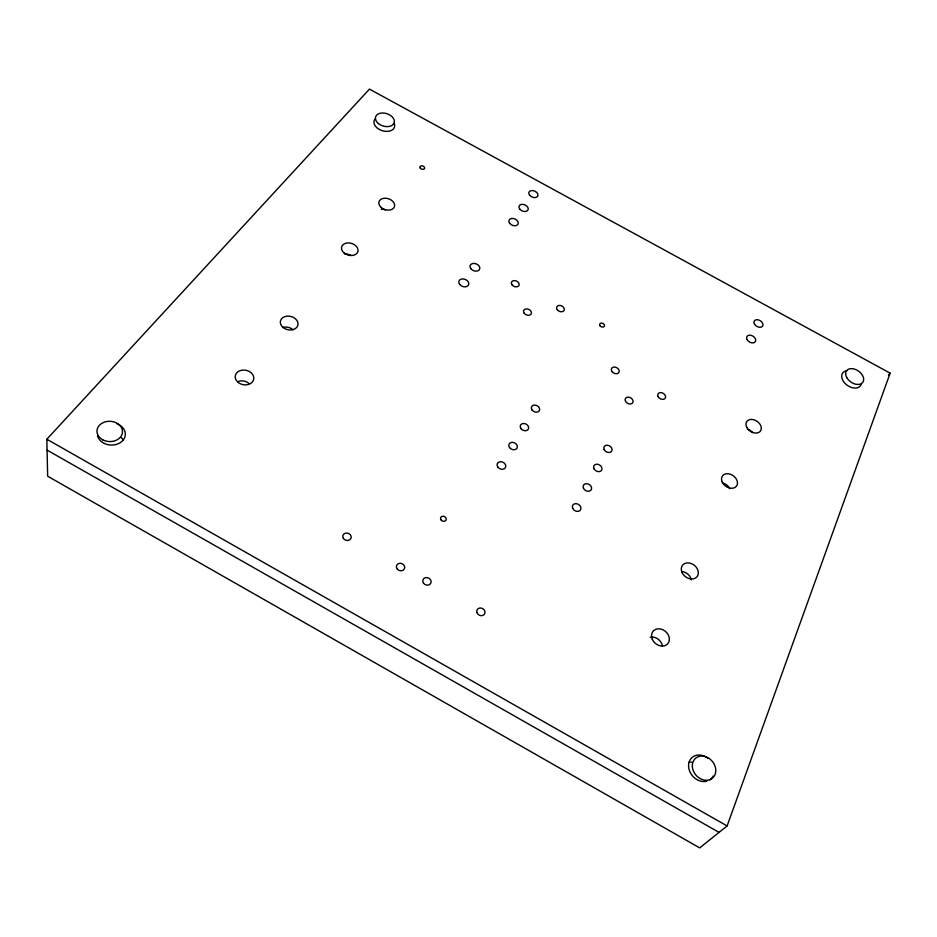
<?xml version="1.0" encoding="UTF-8"?>
<svg xmlns="http://www.w3.org/2000/svg" width="937" height="937" viewBox="0 0 937 937"><rect width="100%" height="100%" fill="white"/><g stroke="black" fill="none" stroke-linecap="round" stroke-linejoin="round"><path stroke-width="1.41" d="M727.112 825.93L890.15 373.16L369.459 89.109L46.85 439.242L47.646 476.195L699.716 847.891L727.112 825.93L46.85 439.242M888.463 375.187L890.15 373.16M47.084 450.111L719.054 832.396M381.406 209.349A8.046 5.681 17.7 0 1 385.458 209.876M344.711 254.009A8.351 6.09 16.3 0 1 350.93 255.379M723.282 483.164A8.597 6.442 35.6 0 1 729.818 488.692M747.339 429.087A8.281 5.985 34.4 0 1 752.552 432.636M282.541 327.563A8.878 6.782 13.4 0 1 293.082 329.754M238.209 381.441A9.265 7.309 10.6 0 1 249.242 383.631M121.341 437.649A13.832 11.057 2.2 0 1 123.297 440.085M681.632 571.5A9.136 7.203 38.3 0 1 691.342 579.944M650.196 637.195A9.534 7.789 40.9 0 1 662.447 645.944M688.543 762.519A14.137 11.654 50.1 0 1 691.705 762.144M394.254 123.461A10.682 7.109 17.7 0 1 383.256 130.981A10.682 7.109 17.7 0 1 375.175 118.87M861.126 384.533A10.951 7.355 35.1 0 1 845.443 383.807A10.951 7.355 35.1 0 1 846.767 370.736M117.184 423.911A13.996 11.127 2.6 0 1 121.705 441.596A13.996 11.127 2.6 0 1 99.263 439.336M98.69 438.457A13.996 11.127 2.6 0 1 97.577 435.658M706.931 781.177A14.301 11.748 49.7 0 1 688.566 765.213A14.301 11.748 49.7 0 1 707.845 758.256M713.139 776.047A14.301 11.748 49.7 0 1 709.766 779.889M282.869 327.271A8.972 6.817 13.5 0 0 297.72 325.713A8.972 6.817 13.5 0 0 286.921 316.156A8.972 6.817 13.5 0 0 282.869 327.271M344.02 252.943A8.445 6.114 16.4 0 0 357.793 251.795A8.445 6.114 16.4 0 0 347.463 242.929A8.445 6.114 16.4 0 0 344.02 252.943M381.336 207.592A8.128 5.692 17.8 0 0 394.465 206.679A8.128 5.692 17.8 0 0 384.416 198.222A8.128 5.692 17.8 0 0 381.336 207.592M420.291 168.156A2.46 1.675 19 0 0 424.414 168.73A2.46 1.675 19 0 0 422.177 165.826A2.46 1.675 19 0 0 420.291 168.156M509.705 223.369A4.908 3.408 22.5 0 0 517.856 224.435A4.908 3.408 22.5 0 0 513.148 218.473A4.908 3.408 22.5 0 0 509.705 223.369M519.789 209.162A4.861 3.338 22.7 0 0 527.824 210.239A4.861 3.338 22.7 0 0 523.151 204.371A4.861 3.338 22.7 0 0 519.789 209.162M529.639 195.271A4.802 3.256 22.9 0 0 537.569 196.36A4.802 3.256 22.9 0 0 532.919 190.598A4.802 3.256 22.9 0 0 529.639 195.271M459.634 284.356A5.165 3.76 21.2 0 0 468.289 285.363A5.165 3.76 21.2 0 0 463.452 278.957A5.165 3.76 21.2 0 0 459.634 284.356M470.819 268.696A5.107 3.678 21.5 0 0 479.346 269.727A5.107 3.678 21.5 0 0 474.544 263.438A5.107 3.678 21.5 0 0 470.819 268.696M512.059 284.883A4.076 2.94 23.2 0 0 518.817 285.68A4.076 2.94 23.2 0 0 514.905 280.62A4.076 2.94 23.2 0 0 512.059 284.883M532.111 410.078A4.345 3.338 26.3 0 0 539.29 410.746A4.345 3.338 26.3 0 0 535.074 405.1A4.345 3.338 26.3 0 0 532.111 410.078M524.263 313.309A4.123 3.01 24.1 0 0 531.092 314.082A4.123 3.01 24.1 0 0 527.109 308.905A4.123 3.01 24.1 0 0 524.263 313.309M557.304 309.796A4.076 2.952 25.3 0 0 564.015 310.557A4.076 2.952 25.3 0 0 560.01 305.45A4.076 2.952 25.3 0 0 557.304 309.796M497.84 467.094A4.509 3.619 26.1 0 0 505.359 467.692A4.509 3.619 26.1 0 0 501.049 461.718A4.509 3.619 26.1 0 0 497.84 467.094M612.154 371.708A4.17 3.069 28.5 0 0 618.924 372.387A4.17 3.069 28.5 0 0 614.731 367.058A4.17 3.069 28.5 0 0 612.154 371.708M600.16 325.853A2.542 1.839 27.1 0 0 604.306 326.322A2.542 1.839 27.1 0 0 601.765 323.113A2.542 1.839 27.1 0 0 600.16 325.853M747.07 339.557A4.954 3.408 31.8 0 0 754.976 342.134A4.954 3.408 31.8 0 0 751.439 335.434A4.954 3.408 31.8 0 0 747.07 339.557M754.449 323.991A4.896 3.326 31.6 0 0 762.261 326.544A4.896 3.326 31.6 0 0 758.736 319.974A4.896 3.326 31.6 0 0 754.449 323.991M658.09 396.503A4.181 3.069 30.8 0 0 664.848 398.647A4.181 3.069 30.8 0 0 662.084 392.826A4.181 3.069 30.8 0 0 658.09 396.503M746.777 427.331A8.363 6.009 34.3 0 0 760.071 431.535A8.363 6.009 34.3 0 0 754.098 419.835A8.363 6.009 34.3 0 0 746.777 427.331M722.298 482.274A8.691 6.465 35.5 0 0 736.131 486.561A8.691 6.465 35.5 0 0 730.04 474.134A8.691 6.465 35.5 0 0 722.298 482.274M625.447 401.083A4.228 3.151 29.8 0 0 632.311 403.25A4.228 3.151 29.8 0 0 629.594 397.358A4.228 3.151 29.8 0 0 625.447 401.083M682.066 572.542A9.229 7.238 38.1 0 0 696.788 576.969A9.229 7.238 38.1 0 0 690.557 563.289A9.229 7.238 38.1 0 0 682.066 572.542M520.984 428.596A4.392 3.432 26.2 0 0 528.269 429.24A4.392 3.432 26.2 0 0 524.029 423.489A4.392 3.432 26.2 0 0 520.984 428.596M237.764 382.085A9.37 7.344 10.8 0 0 253.435 380.199A9.37 7.344 10.8 0 0 242.308 370.127A9.37 7.344 10.8 0 0 237.764 382.085M604.142 449.479A4.369 3.35 30.4 0 0 611.229 451.681A4.369 3.35 30.4 0 0 608.476 445.462A4.369 3.35 30.4 0 0 604.142 449.479M343.375 538.388A4.263 3.643 17 0 0 350.684 538.845A4.263 3.643 17 0 0 346.924 533.071A4.263 3.643 17 0 0 343.375 538.388M441.011 519.883A2.94 2.448 24 0 0 445.965 520.222A2.94 2.448 24 0 0 443.236 516.252A2.94 2.448 24 0 0 441.011 519.883M509.564 447.593A4.451 3.514 26.1 0 0 516.966 448.214A4.451 3.514 26.1 0 0 512.691 442.358A4.451 3.514 26.1 0 0 509.564 447.593M397.019 568.712A4.263 3.678 22.1 0 0 404.257 569.122A4.263 3.678 22.1 0 0 400.392 563.289A4.263 3.678 22.1 0 0 397.019 568.712M423.454 583.06A4.263 3.678 24.8 0 0 430.669 583.446A4.263 3.678 24.8 0 0 426.745 577.579A4.263 3.678 24.8 0 0 423.454 583.06M593.917 468.559A4.427 3.443 30.6 0 0 601.109 470.784A4.427 3.443 30.6 0 0 598.345 464.424A4.427 3.443 30.6 0 0 593.917 468.559M476.968 612.634A4.275 3.689 30.4 0 0 484.007 614.707A4.275 3.689 30.4 0 0 481.63 608.172A4.275 3.689 30.4 0 0 476.968 612.634M583.423 488.13A4.474 3.537 30.9 0 0 590.72 490.379A4.474 3.537 30.9 0 0 587.944 483.89A4.474 3.537 30.9 0 0 583.423 488.13M572.648 508.241A4.544 3.631 31.1 0 0 580.05 510.489A4.544 3.631 31.1 0 0 577.274 503.86A4.544 3.631 31.1 0 0 572.648 508.241M652.316 639.303A9.639 7.836 40.6 0 0 667.694 643.813A9.639 7.836 40.6 0 0 661.37 629.196A9.639 7.836 40.6 0 0 652.316 639.303M692.373 766.911A13.059 10.705 49.7 0 0 710.843 779.233A13.059 10.705 49.7 0 0 708.981 758.338A13.059 10.705 49.7 0 0 692.373 766.911M846.837 377.716A9.967 6.676 35.1 0 0 862.45 382.753A9.967 6.676 35.1 0 0 854.743 369.19A9.967 6.676 35.1 0 0 846.837 377.716M102.765 439.816A12.767 10.143 2.6 0 0 122.466 432.168A12.767 10.143 2.6 0 0 103.925 422.294A12.767 10.143 2.6 0 0 102.765 439.816M378.431 123.555A9.721 6.454 17.7 0 0 394.114 122.876A9.721 6.454 17.7 0 0 382.12 113.002A9.721 6.454 17.7 0 0 378.431 123.555"/></g></svg>
